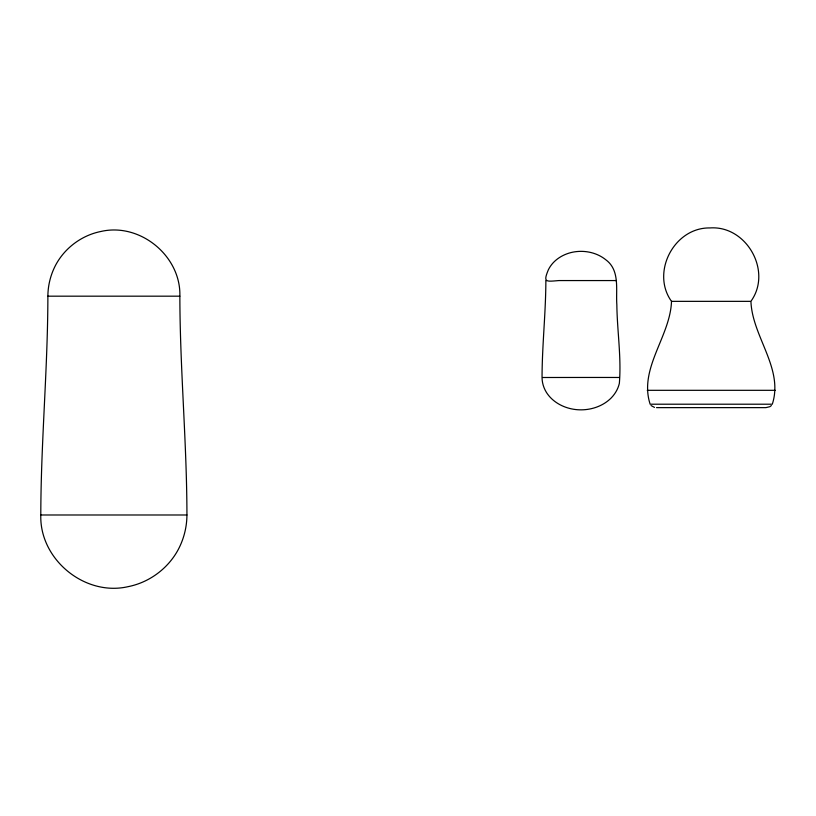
<?xml version="1.0" encoding="UTF-8"?>
<svg xmlns="http://www.w3.org/2000/svg" width="816" height="816" viewBox="0 0 816 816"><rect width="100%" height="100%" fill="white"/><g stroke="black" fill="none" stroke-linecap="round" stroke-linejoin="round"><path stroke-width="1.22" d="M40.8 514.988C40.912 441.986 47.777 369.179 47.879 296.177C47.94 285.365 50.633 274.635 55.672 265.067C64.831 247.87 81.875 235.222 101 231.458C140.097 222.411 181.101 256.061 179.857 296.177C179.969 369.179 186.833 441.986 186.935 514.988C186.874 526.952 183.896 538.846 178.316 549.433C168.167 568.477 149.297 582.481 128.122 586.653C84.833 596.669 39.423 559.409 40.8 514.988L186.935 514.988M671.507 301.349L750.934 301.349C752.158 336.62 783.921 368.404 772.303 404.206L650.138 404.206C638.52 368.404 670.283 336.62 671.507 301.349C650.638 272.36 674.261 227.266 709.981 227.939C746.344 225.308 772.201 270.8 751.342 300.696M771.395 405.552L769.876 406.684L765.918 407.633L656.523 407.633M546.455 280.582L545.863 280.592C545.792 312.936 542.12 345.158 542.048 377.512C542.069 382.755 543.66 387.916 546.404 392.374C553.054 402.9 565.325 408.826 577.514 409.724C589.733 410.621 602.555 406.684 611.276 397.882C615.172 393.853 618.1 388.844 619.354 383.367C621.496 357.255 617.161 330.919 616.845 304.786C615.723 289.751 620.14 270.422 605.962 259.896C597.332 252.827 585.602 250.175 574.668 251.838C563.836 253.48 553.228 259.743 548.342 269.831C543.038 282.611 545.68 281.653 558.878 280.561L616.264 280.561L615.672 280.561M542.701 377.502C561.898 377.482 599.933 377.42 619.354 377.482M47.879 296.177L179.857 296.177M647.241 390.313L775.2 390.313M654.493 407.408L651.046 405.552"/></g></svg>
